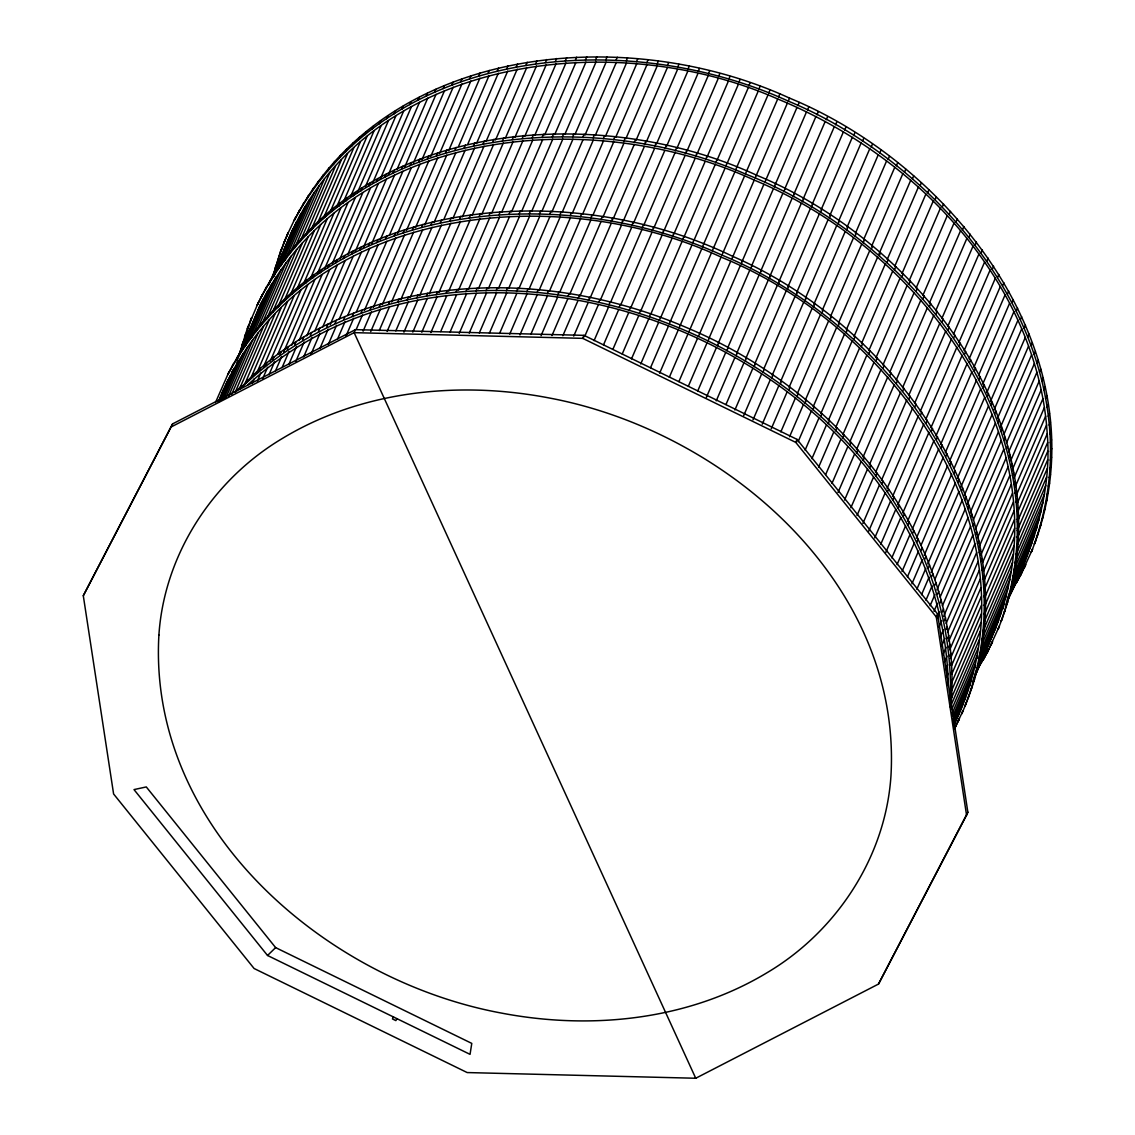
<?xml version="1.0" encoding="UTF-8"?>
<svg xmlns="http://www.w3.org/2000/svg" width="1135" height="1135" viewBox="0 0 1135 1135"><rect width="100%" height="100%" fill="white"/><g stroke="black" fill="none" stroke-linecap="round" stroke-linejoin="round"><path stroke-width="1.5" d="M948.264 685.639C942.376 363.441 485.879 167.086 248.026 384.651M951.697 696.933L950.406 699.94C959.855 365.399 479.211 156.602 239.797 389.163C289.326 332.768 364.051 302.364 437.457 291.78C522.994 279.99 611.212 294.689 690.08 329.107C836.793 391.575 964.636 538.444 951.031 705.559M953.655 725.676C1045.917 537.678 895.628 327.887 721.08 257.092C551.085 177.557 295.469 208.045 218.331 401.833M966.254 703.062L964.963 706.055C1038.255 519.546 890.436 324.638 721.959 255.105C558.278 180.011 320.481 200.867 227.88 374.465C320.524 194.695 567.316 175.996 732.898 256.453C900.424 329.207 1044.03 529.861 961.657 713.887L962.948 710.879L954.308 729.195L959.401 718.597L958.11 721.59M974.156 677.907L995.636 628.038C1068.432 442.763 921.592 249.161 754.236 180.096C589.519 104.108 347.622 127.446 259.688 306.195L236.137 360.887M1002.46 618.135L1001.169 621.129C1068.12 431.967 915.803 240.492 745.369 173.967C580.921 102.334 343.735 128.666 257.234 305.06C343.834 122.566 589.845 98.121 756.407 175.116C925.805 244.862 1074.462 442.182 998.119 629.06L999.41 626.066L987.464 652.185L975.476 672.785M1007.497 600.628C1033.134 549.056 1052.173 492.093 1047.236 433.769C1044.384 388.184 1030.722 343.635 1009.611 303.244C960.48 209.861 874.503 138.981 777.716 98.986C608.275 23.892 356.745 58.438 283.622 250.92M1035.617 541.14L1034.325 544.133C1100.156 358.887 954.251 170.009 788.272 101.114C624.605 26.02 386.808 46.875 294.206 220.474C384.751 44.194 625.257 22.572 789.563 98.121C958.961 167.866 1107.618 365.186 1031.289 552.064L1032.58 549.07L1020.635 575.19L1009.554 594.343M976.98 658.385L977.661 655.065M974.695 668.302L975.49 665.011M239.783 352.886L247.345 328.526L258.525 302.066M241.514 348.246L251.686 317.601L250.395 320.595M272.939 275.89L280.501 251.53L288.134 232.774L283.551 243.599M274.684 271.251L278.515 258.184M969.545 686.178L970.553 682.958M1002.702 609.183L1003.709 605.962M247.643 335.875L260.979 303.201M279.011 256.553L284.842 240.606M281.366 257.29L283.026 252.495L271.237 279.848M218.516 401.776L227.823 380.197M215.48 402.528L229.171 371.471M222.318 392.511L223.638 389.404M972.95 680.844L996.26 626.591M83.295 595.719L172.633 423.866L355.411 329.661L583.972 335.35L797.054 439.401L937.567 613.936L967.857 812.192L966.566 815.185L878.518 984.045L695.741 1078.25L467.18 1072.561L254.098 968.51L113.599 793.975L83.295 595.719L172.633 423.866M247.345 328.526L248.636 325.532M280.501 251.53L281.792 248.522M261.05 297.469L262.341 294.462M244.564 336.556L245.855 333.548M231.937 366.988L233.228 363.995M265.093 289.993L266.385 286.999M298.264 212.997L299.555 210.003M242.039 344.671L243.33 341.678M275.195 267.676L276.486 264.682M236.236 359.639L237.527 356.645M269.392 282.643L270.683 279.65M302.563 205.648L303.854 202.654M268.541 285.112L292.844 229.199M237.385 358.461L249.856 329.505M219.225 401.379L230.306 375.642M237.144 359.781L263.462 298.647M272.372 277.947L296.632 221.651M240.776 352.432L242.067 349.424M273.932 275.422L275.223 272.428M307.103 198.426L308.394 195.433M220.474 400.4L234.335 368.222M241.854 350.743L267.491 291.227M273.634 276.968L300.647 214.231M221.978 399.534L238.605 360.916M244.749 346.672L271.762 283.92M277.905 269.662L304.918 206.925M245.557 345.352L246.848 342.344M278.728 268.357L280.019 265.349M311.884 191.347L313.175 188.353M223.709 398.796L243.117 353.751M248.565 341.11L276.273 276.756M281.026 265.718L309.429 199.76M250.58 338.414L251.871 335.407M283.736 261.419L285.027 258.411M316.906 184.409L318.197 181.416M225.695 398.201L247.87 346.728M251.927 337.294L281.026 269.733M285.084 260.298L314.182 192.723M255.829 331.619L257.12 328.625M288.999 254.623L290.29 251.63M322.156 177.627L323.447 174.634M228.603 396.143L252.85 339.833M256.907 330.398L286.006 262.838M290.759 251.8L319.176 185.842M261.32 324.979L262.611 321.985M294.476 247.983L295.767 244.99M327.632 170.988L328.923 167.994M231.739 394.214L258.071 333.094M262.128 323.659L291.227 256.084M295.284 246.664L324.383 179.089M263.519 326.497L235.101 392.455L241.088 386.17M266.881 318.665L296.675 249.501M300.179 241.5L329.831 172.492M333.349 164.504L334.641 161.511M239.386 389.22L269.179 320.056M272.556 312.224L302.35 243.06M306.407 233.626L335.506 166.05M272.953 312.168L274.244 309.174M306.109 235.172L307.401 232.178M339.28 158.176L340.571 155.183M245.288 382.949L275.081 313.771M277.749 307.557L308.238 236.775M310.905 230.561L341.394 159.78M245.94 383.006L247.231 380.012M279.096 306.01L280.388 303.017M312.267 229.015L313.558 226.021M345.423 152.019L346.714 149.025M251.388 376.82L281.182 307.656M283.863 301.442L314.338 230.646M317.715 222.829L347.509 153.651M252.31 377.019L253.602 374.025M285.467 300.023L286.758 297.015M318.623 223.027L319.914 220.02M351.779 146.018L353.07 143.024M252.268 383.502L254.339 378.693M257.021 372.479L287.495 301.697M290.872 293.88L320.666 224.702M323.333 218.487L353.822 147.706M258.879 371.202L260.17 368.194M292.036 294.206L293.327 291.198M325.192 217.196L326.483 214.203M358.362 140.201L359.653 137.207M257.418 380.92L260.866 372.918M263.547 366.704L294.036 295.923M297.398 288.091L327.192 218.913M330.555 211.096L360.348 141.918M265.647 365.555L266.938 362.562M298.817 288.56L300.108 285.566M331.973 211.564L333.264 208.556M365.13 134.568L366.421 131.561M262.781 378.508L267.605 367.314M270.272 361.1L300.761 290.319M304.137 282.487L333.917 213.309M336.598 207.095L367.087 136.314M272.627 360.093L273.918 357.099M305.783 283.097L307.074 280.104M338.954 206.102L340.245 203.094M372.11 129.106L373.401 126.098M269.023 374.692L274.528 361.881M277.905 354.063L307.698 284.885M310.366 278.671L340.855 207.889M342.841 203.279L374.011 130.894M279.806 354.815L281.097 351.822M312.962 277.82L314.253 274.826M346.118 200.824L347.409 197.816M379.289 123.828L380.58 120.821M275.45 371.046L281.65 356.645M283.636 352.034L314.821 279.65M317.488 273.436L347.977 202.64M350.658 196.426L381.133 125.644M287.169 349.722L288.46 346.728M320.325 272.726L321.616 269.733M353.482 195.731L354.773 192.737M386.652 118.735L387.943 115.742M282.076 367.598L288.971 351.58M291.652 345.366L322.127 274.585M324.809 268.371L355.298 197.589M357.27 192.978L388.454 120.594M294.717 344.827L296.008 341.834M327.873 267.832L329.164 264.824M361.029 190.836L362.32 187.828M394.2 113.826L395.491 110.833M288.886 364.321L296.476 346.714M299.143 340.5L329.632 269.719M332.3 263.504L362.789 192.723M365.47 186.509L395.945 115.727M302.449 340.117L303.74 337.123M335.605 263.121L336.896 260.128M368.762 186.126L370.053 183.132M401.918 109.13L403.209 106.137M295.88 361.256L304.152 342.046M306.819 335.832L337.308 265.051M339.989 258.837L370.464 188.055M372.45 183.444L403.634 111.06M310.352 335.62L311.643 332.612M343.508 258.624L344.799 255.616M376.664 181.614L377.955 178.621M409.834 104.619L411.125 101.625M303.726 356.773L311.997 337.563M314.679 331.349L345.154 260.568M347.835 254.353L378.324 183.572M380.296 178.975L411.48 106.577M318.424 331.307L319.715 328.313M351.58 254.311L352.871 251.317M384.737 177.315L386.028 174.322M417.907 100.32L419.198 97.326M311.061 354.106L320.013 333.293M322.695 327.079L353.184 256.297M355.156 251.686L386.34 179.302M388.326 174.691L419.496 102.306M326.653 327.206L327.944 324.213M359.823 250.211L361.114 247.217M392.98 173.215L394.271 170.222M426.136 96.22L427.427 93.212M319.928 348.431L328.199 329.221M330.186 324.61L361.356 252.225M363.342 247.614L394.526 175.23M397.193 169.016L427.682 98.22M335.052 323.319L336.343 320.311M368.222 246.309L369.513 243.316M401.379 169.314L402.67 166.32M434.535 92.318L435.826 89.325M328.27 344.558L336.542 325.348M339.223 319.134L369.698 248.352M371.684 243.741L402.868 171.357M404.84 166.746L436.024 94.361M343.607 319.63L344.898 316.637M376.763 242.635L378.054 239.627M409.934 165.639L411.21 162.631M443.09 88.629L444.381 85.636M337.45 339.294L345.04 321.687M347.707 315.473L378.196 244.692M380.182 240.081L411.352 167.696M413.339 163.085L444.523 90.701M352.304 316.154L353.595 313.161M385.46 239.159L386.751 236.165M418.616 162.163L419.907 159.155M451.787 85.168L453.078 82.16M346.09 335.846L353.68 318.24M356.347 312.026L386.836 241.244M389.504 235.03L419.993 164.249M421.979 159.638L453.149 87.239M361.143 312.891L362.434 309.898M394.299 235.896L395.59 232.902M427.455 158.9L428.746 155.906M460.626 81.904L461.917 78.911M355.411 329.661L354.134 332.654L171.342 426.859M356.248 329.405L362.448 315.005M364.434 310.394L395.618 238.009M397.591 233.399L428.775 161M430.761 156.403L461.931 84.004M370.109 309.855L371.4 306.847M403.265 232.859L404.557 229.852M436.436 155.85L437.727 152.856M469.592 78.854L470.883 75.861M363.086 331.193L371.358 311.983M373.344 307.372L404.528 234.973M406.514 230.377L437.684 157.978M439.671 153.381L470.841 80.982M379.218 307.032L380.509 304.024M412.374 230.036L413.665 227.028M445.53 153.026L446.821 150.033M478.686 76.031L479.977 73.037M370.748 331.576L380.409 309.174M382.381 304.563L413.566 232.178M415.552 227.567L446.722 155.183M448.708 150.572L479.878 78.173M388.44 304.421L389.731 301.428M421.596 227.426L422.887 224.432M454.752 150.43L456.043 147.436M487.922 73.434L489.213 70.441M379.232 330.597L389.56 306.592M391.547 301.981L422.731 229.582M424.703 224.985L455.887 152.587M458.568 146.372L489.043 75.591M397.775 302.038L399.066 299.044M430.931 225.042L432.222 222.049M464.101 148.047L465.393 145.053M497.258 71.051L498.549 68.057M387.12 331.434L398.839 304.223M400.825 299.612L432.009 227.227M433.981 222.616L465.166 150.231M467.833 144.017L498.322 73.222M407.224 299.881L408.515 296.888M440.38 222.886L441.671 219.892M473.55 145.89L474.841 142.897M506.707 68.895L507.998 65.901M395.817 330.895L408.231 302.08M410.217 297.469L441.387 225.085M444.069 218.871L474.543 148.089M476.53 143.478L507.714 71.079M416.772 297.952L418.063 294.958M449.942 220.956L451.233 217.963M483.099 143.961L484.39 140.967M516.255 66.965L517.546 63.957M403.932 332.172L417.723 300.165M419.695 295.554L450.879 223.155M452.865 218.558L484.035 146.16M486.021 141.563L517.205 69.164M426.419 296.249L427.711 293.256M459.59 219.254L460.881 216.26M492.746 142.258L494.037 139.25M525.902 65.248L527.193 62.255M412.828 332.087L427.299 298.462M429.285 293.866L460.469 221.467M462.442 216.856L493.626 144.471M495.612 139.86L526.782 67.476M436.166 294.774L437.457 291.78M469.322 217.778L470.614 214.77M502.493 140.783L503.77 137.775M535.649 63.773L536.94 60.779M421.809 332.214L436.975 297.001M438.961 292.39L470.131 220.006M472.117 215.395L503.302 142.996M505.288 138.399L536.458 66M445.984 293.525L447.275 290.532M479.154 216.53L480.445 213.522M512.311 139.534L513.602 136.526M545.467 62.524L546.758 59.531M430.874 332.569L446.736 295.753M448.722 291.156L479.892 218.757M481.878 214.16L513.048 141.761M515.035 137.151L546.219 64.766M455.887 292.504L457.178 289.51M489.043 215.508L490.334 212.515M522.213 138.513L523.505 135.505M555.37 61.517L556.661 58.509M440.706 331.562L456.568 294.745M458.554 290.134L489.724 217.75M491.71 213.139L522.894 140.754M524.867 136.143L556.051 63.759M465.861 291.709L467.152 288.716M499.017 214.714L500.308 211.72M532.173 137.718L533.464 134.724M565.344 60.722L566.635 57.729M449.928 332.385L466.471 293.965M468.457 289.354L499.627 216.969M501.613 212.358L532.797 139.974M534.769 135.363L565.954 62.964M475.891 291.156L477.182 288.162M509.048 214.16L510.339 211.167M542.204 137.165L543.495 134.171M575.374 60.169L576.665 57.176M459.207 333.435L476.43 293.412M478.417 288.801L509.601 216.416M511.587 211.805L542.757 139.421M544.743 134.81L575.913 62.411M485.979 290.83L487.27 287.836M519.135 213.834L520.426 210.84M552.305 136.838L553.596 133.845M585.461 59.843L586.752 56.849M469.223 333.108L486.461 293.085M488.447 288.474L519.617 216.09M521.603 211.479L552.773 139.094M554.76 134.483L585.944 62.099M496.123 290.744L497.414 287.737M529.279 213.749L530.57 210.741M562.435 136.739L563.726 133.746M595.591 59.744L596.882 56.75M479.296 333.009L496.534 293M498.506 288.389L529.69 215.99M531.677 211.394L562.846 138.995M564.833 134.398L596.017 61.999M506.295 290.872L507.586 287.879M539.451 213.877L540.742 210.883M572.622 136.881L573.913 133.887M605.778 59.885L607.069 56.892M489.412 333.151L506.636 293.128M508.622 288.531L539.806 216.132M541.792 211.521L572.962 139.137M574.948 134.526L606.118 62.141M516.51 291.241L517.801 288.247M549.68 214.245L550.957 211.252M582.837 137.25L584.128 134.256M615.993 60.254L617.284 57.261M499.556 333.52L516.794 293.497M518.766 288.886L549.95 216.501M551.936 211.89L583.106 139.506M585.092 134.895L616.277 62.51M526.753 291.851L528.045 288.843M559.924 214.855L561.215 211.848M593.08 137.846L594.371 134.852M626.236 60.85L627.527 57.857M509.728 334.116L526.966 294.093M528.953 289.482L560.122 217.097M562.109 212.486L593.293 140.102M595.265 135.491L626.449 63.106M537.025 292.674L538.316 289.68M570.181 215.678L571.472 212.685M603.338 138.683L604.629 135.689M636.508 61.687L637.799 58.694M519.929 334.939L537.167 294.916M539.139 290.319L570.323 217.92M572.31 213.323L603.48 140.924M605.466 136.314L636.65 63.929M547.297 293.738L548.588 290.744M580.467 216.742L581.758 213.749M613.624 139.747L614.915 136.753M646.78 62.751L648.071 59.758M530.825 334.399L547.368 295.98M549.354 291.369L580.538 218.984M582.525 214.373L613.694 141.974M615.681 137.378L646.851 64.979M557.597 295.029L558.888 292.036M590.753 218.034L592.044 215.04M623.909 141.038L625.201 138.044M657.066 64.042L658.357 61.049M541.054 335.676L557.597 297.257M559.583 292.646L590.753 220.261M592.74 215.65L623.909 143.265M625.896 138.654L657.08 66.27M567.883 296.547L569.174 293.554M601.039 219.552L602.33 216.558M634.195 142.556L635.486 139.562M667.366 65.56L668.643 62.567M551.951 335.591L567.812 298.775M569.798 294.164L600.968 221.765M602.955 217.168L634.139 144.769M636.111 140.172L667.295 67.774M578.155 298.306L579.446 295.299M611.325 221.311L612.616 218.303M644.481 144.301L645.772 141.307M677.638 67.305L678.929 64.312M562.861 335.719L578.027 300.505M580.013 295.894L611.183 223.51M613.17 218.899L644.34 146.514M646.326 141.903L677.51 69.519M588.427 300.278L589.718 297.285M621.583 223.283L622.874 220.275M654.753 146.287L656.03 143.28M687.909 69.278L689.2 66.284M573.742 336.088L588.228 302.463M590.2 297.867L621.384 225.468M623.37 220.857L654.54 148.472M656.527 143.861L687.697 71.477M695.741 1078.25L354.134 332.654L582.681 338.343L583.972 335.35M598.67 302.477L599.961 299.484M631.826 225.482L633.117 222.488M664.996 148.486L666.288 145.479M698.153 71.491L699.444 68.483M584.61 336.669L598.4 304.648M600.387 300.051L631.557 227.653M633.543 223.056L664.727 150.657M666.699 146.046L697.883 73.662M608.885 304.904L610.176 301.91M642.055 227.908L643.346 224.9M675.212 150.898L676.503 147.905M708.368 73.903L709.659 70.909M594.073 340.67L608.544 307.06M610.531 302.449L641.715 230.064M643.687 225.454L674.871 153.069M676.857 148.458L708.027 76.073M619.072 307.542L620.363 304.549M652.228 230.547L653.519 227.553M685.398 153.551L686.689 150.558M718.554 76.556L719.845 73.562M603.494 344.898L618.66 309.685M620.646 305.088L651.831 232.689M653.803 228.078L684.987 155.694M686.973 151.083L718.143 78.698M629.216 310.408L630.507 307.415M662.372 233.413L663.663 230.419M695.528 156.417L696.819 153.424M728.698 79.422L729.989 76.428M612.886 349.353L628.733 312.536M630.72 307.925L661.904 235.541M663.876 230.93L695.06 158.545M697.046 153.934L728.216 81.536M639.303 313.501L640.594 310.493M672.473 236.491L673.75 233.498M705.63 159.496L706.921 156.502M738.786 82.5L740.077 79.507M622.221 354.021L638.764 315.601M640.75 310.99L671.92 238.605M673.906 233.994L705.09 161.596M707.062 156.999L738.247 84.6M649.348 316.793L650.639 313.799M682.504 239.797L683.795 236.804M715.66 162.802L716.951 159.808M748.83 85.806L750.121 82.812M631.5 358.887L648.738 318.878M650.724 314.267L681.894 241.883M683.88 237.272L715.05 164.887M717.036 160.276L748.22 87.877M659.322 320.311L660.613 317.318M692.478 243.316L693.769 240.308M725.634 166.32L726.925 163.312M758.804 89.31L760.095 86.317M640.722 363.98L658.64 322.368M660.627 317.757L691.797 245.373M693.783 240.762L724.967 168.377M726.939 163.766L758.123 91.368M650.554 367.683L668.472 326.071M669.224 324.028L701.643 249.076M702.381 247.033L734.799 172.066M735.537 170.037L767.955 95.07M768.707 93.042L769.998 90.048M659.634 373.188L678.248 329.973M679.056 327.972L711.404 252.977M712.212 250.977L744.56 175.982M745.369 173.967L777.716 98.986M778.525 96.972L779.816 93.978M669.309 377.302L687.923 334.087M689.91 329.476L721.08 257.092M723.066 252.481L754.236 180.096M756.222 175.485L787.406 103.101M688.789 332.115L690.08 329.107M721.959 255.105L723.25 252.112M755.115 178.11L756.407 175.116M788.272 101.114L789.563 98.121M678.9 381.615L697.514 338.4M698.451 336.457L730.67 261.405M731.607 259.461L763.841 184.409M764.777 182.465L796.997 107.414M797.933 105.456L799.224 102.462M688.392 386.141L707.006 342.912M708.992 338.315L740.176 265.916M742.148 261.32L773.332 188.921M775.318 184.31L806.488 111.925M708.013 340.997L709.304 338.003M741.169 264.001L742.46 261.007M774.325 187.005L775.616 184.012M807.496 110.01L808.787 107.002M697.784 390.851L716.398 347.622M718.384 343.025L749.568 270.627M751.54 266.03L782.724 193.631M784.711 189.02L815.881 116.635M717.462 345.735L718.753 342.742M750.632 268.74L751.923 265.746M783.788 191.744L785.079 188.75M816.945 114.748L818.236 111.755M706.381 397.349L725.691 352.531M727.677 347.92L758.847 275.535M760.833 270.925L792.003 198.54M793.989 193.929L825.173 121.53M726.811 350.672L728.103 347.679M759.968 273.677L761.259 270.683M793.138 196.681L794.429 193.688M826.294 119.686L827.585 116.692M716.242 400.839L734.856 357.624M736.842 353.013L768.012 280.629M769.998 276.018L801.182 203.619M803.154 199.022L834.339 126.623M736.047 355.794L737.339 352.801M769.204 278.799L770.495 275.805M802.36 201.803L803.651 198.809M835.53 124.807L836.821 121.814M725.974 404.514L743.907 362.902M745.894 358.291L777.064 285.906M779.05 281.296L810.22 208.897M812.206 204.3L843.39 131.901M745.156 361.114L746.447 358.121M778.312 284.119L779.603 281.125M811.468 207.123L812.759 204.116M844.639 130.128L845.93 127.12M734.898 409.976L752.831 368.364M754.803 363.753L785.987 291.355M787.974 286.758L819.144 214.359M821.13 209.762L852.3 137.363M754.137 366.605L755.428 363.611M787.293 289.609L788.584 286.616M820.449 212.614L821.74 209.62M853.619 135.618L854.91 132.625M743.695 415.623L761.613 373.997M763.6 369.386L794.77 297.001M796.756 292.39L827.94 220.006M829.912 215.395L861.096 143.01M762.975 372.28L764.266 369.286M796.146 295.284L797.437 292.291M829.302 218.289L830.593 215.295M862.458 141.293L863.749 138.3M753.03 419.822L770.268 379.814M772.24 375.203L803.424 302.818M805.41 298.207L836.58 225.822M838.566 221.211L869.736 148.813M771.686 378.139L772.978 375.146M804.843 301.144L806.134 298.15M838.013 224.148L839.304 221.141M871.169 147.153L872.46 144.145M762.223 424.206L778.766 385.801M780.752 381.19L811.922 308.791M813.908 304.194L845.078 231.795M847.065 227.199L878.249 154.8M780.242 384.169L781.533 381.161M813.412 307.159L814.703 304.166M846.568 230.164L847.859 227.17M879.724 153.168L881.015 150.175M771.261 428.76L787.108 391.944M789.095 387.333L820.279 314.948M822.265 310.337L853.435 237.953M855.421 233.342L886.591 160.957M788.655 390.355L789.946 387.361M821.811 313.359L823.102 310.366M854.967 236.364L856.258 233.356M888.137 159.368L889.429 156.36M780.837 431.867L795.309 398.257M797.295 393.646L828.465 321.262M830.451 316.651L861.635 244.266M863.607 239.655L894.791 167.271M796.898 396.711L798.189 393.717M830.068 319.715L831.359 316.722M863.224 242.72L864.515 239.712M896.38 165.724L897.672 162.716M789.549 436.748L803.339 404.727M805.325 400.116L836.495 327.731M838.481 323.12L869.665 250.736M871.637 246.125L902.822 173.74M804.985 403.223L806.276 400.229M838.141 326.227L839.432 323.234M871.311 249.232L872.602 246.238M904.467 172.236L905.758 169.228M966.566 815.185L936.276 616.929L795.763 442.395L797.054 439.401M798.104 441.77L811.199 411.352M813.185 406.741L844.369 334.357M846.341 329.746L877.525 257.361M878.816 254.368L910.681 180.366M812.901 409.891L814.192 406.897M846.057 332.895L847.348 329.902M879.228 255.9L880.519 252.906M912.384 178.904L913.675 175.897M805.098 450.141L818.888 418.12M820.875 413.523L852.059 341.124M854.031 336.527L885.215 264.129M887.201 259.532L918.371 187.133M820.648 416.715L821.939 413.722M853.804 339.72L855.095 336.712M886.96 262.71L888.251 259.716M920.13 185.714L921.421 182.721M811.922 458.653L826.408 425.043M828.38 420.432L859.564 348.048M861.55 343.437L892.72 271.052M894.706 266.441L925.89 194.057M828.209 423.681L829.501 420.674M861.366 346.686L862.657 343.678M894.522 269.676L895.813 266.682M927.692 192.68L928.983 189.687M818.562 467.322L833.728 432.094M835.715 427.498L866.885 355.099M868.871 350.502L900.055 278.103M902.027 273.507L933.211 201.108M835.587 430.775L836.878 427.781M868.743 353.779L870.034 350.786M901.899 276.784L903.19 273.79M935.056 199.788L936.347 196.795M825.698 474.515L840.865 439.288M842.851 434.691L874.021 362.292M876.007 357.695L907.191 285.296M909.178 280.7L940.347 208.301M842.766 438.025L844.057 435.031M875.922 361.029L877.213 358.022M909.092 284.02L910.383 281.026M942.249 207.024L943.54 204.03M831.955 483.439L847.817 446.623M849.789 442.012L880.973 369.613M882.959 365.016L914.129 292.617M916.115 288.02L947.285 215.622M849.76 445.388L851.051 442.395M882.917 368.393L884.208 365.399M916.073 291.397L917.364 288.404M949.243 214.401L950.534 211.408M838.013 492.476L854.556 454.057M856.542 449.46L887.712 377.061M889.698 372.464L920.882 300.066M922.854 295.469L954.038 223.07M856.542 452.893L857.833 449.9M889.712 375.898L891.003 372.89M922.869 298.888L924.16 295.894M956.025 221.893L957.316 218.899M844.553 500.053L861.096 461.633M863.082 457.022L894.252 384.637M896.239 380.026L927.423 307.642M929.409 303.031L960.579 230.632M863.139 460.512L864.416 457.504M896.295 383.516L897.586 380.509M929.452 306.507L930.743 303.513M962.608 229.511L963.899 226.518M850.881 507.728L867.438 469.308M869.41 464.712L900.594 392.313M902.58 387.702L933.75 315.317M935.737 310.706L966.906 238.322M869.509 468.244L870.8 465.237M902.665 391.249L903.957 388.241M935.836 314.239L937.127 311.245M968.992 237.243L970.283 234.25M857.01 515.517L873.553 477.097M875.539 472.5L906.709 400.102M908.695 395.505L939.879 323.106M941.851 318.495L973.036 246.111M875.667 476.09L876.958 473.082M908.837 399.08L910.128 396.087M941.993 322.085L943.284 319.091M975.149 245.089L976.44 242.095M862.912 523.419L879.455 485M881.441 480.389L912.625 408.004M914.597 403.393L945.781 331.009M947.768 326.398L978.938 253.999M881.611 484.035L882.902 481.041M914.782 407.039L916.073 404.032M947.938 330.03L949.229 327.036M981.094 253.034L982.385 250.041M868.601 531.407L885.144 492.987M887.13 488.39L918.3 415.992M920.286 411.381L951.47 338.996M953.443 334.385L984.627 262.001M887.343 492.079L888.634 489.086M920.499 415.084L921.79 412.09M953.655 338.088L954.946 335.08M986.826 261.093L988.117 258.085M874.744 537.891L890.606 501.074M892.592 496.477L923.762 424.079M925.749 419.468L956.933 347.083M958.905 342.472L990.089 270.087M892.834 500.223L894.125 497.215M926.004 423.227L927.295 420.22M959.16 346.218L960.451 343.224M992.316 269.222L993.607 266.228M880.675 544.459L895.841 509.246M897.828 504.649L928.997 432.251M930.984 427.654L962.154 355.255M964.14 350.644L995.324 278.259M898.111 508.452L899.402 505.444M931.267 431.456L932.559 428.448M964.424 354.446L965.715 351.453M997.594 277.451L998.871 274.457M885.669 552.717L900.835 517.503M902.822 512.906L934.006 440.508M935.978 435.897L967.162 363.512M969.148 358.901L1000.318 286.517M903.148 516.765L904.425 513.758M936.304 439.756L937.595 436.762M969.46 362.76L970.751 359.767M1002.616 285.765L1003.908 282.771M891.812 557.852L905.602 525.831M907.589 521.235L938.773 448.836M940.745 444.239L971.929 371.84M973.915 367.243L1005.085 294.845M907.943 525.15L909.234 522.157M941.099 448.155L942.39 445.147M974.256 371.159L975.547 368.151M1007.426 294.149L1008.717 291.156M897.033 564.648L910.128 534.245M912.114 529.634L943.298 457.249M945.285 452.638L976.455 380.239M978.441 375.642L1009.611 303.244M912.497 533.606L913.788 530.612M945.654 456.61L946.945 453.617M978.824 379.615L980.115 376.621M1011.98 302.619L1013.271 299.612M902.013 571.515L914.427 542.714M916.399 538.103L947.583 465.705M949.569 461.108L980.739 388.709M982.726 384.112L1013.895 311.714M916.81 542.133L918.101 539.139M949.967 465.137L951.258 462.129M983.137 388.142L984.428 385.134M1016.293 311.132L1017.584 308.138M907.433 576.85L918.456 551.241M921.138 545.027L951.627 474.231M954.294 468.017L984.783 397.236M986.769 392.639L1017.939 320.24M920.882 550.716L922.173 547.723M954.038 473.721L955.329 470.727M987.209 396.725L988.5 393.717M1020.365 319.715L1021.656 316.722M911.916 583.83L922.258 559.81M924.245 555.214L955.415 482.815M957.401 478.218L988.585 405.819M990.557 401.208L1021.741 328.824M924.699 559.356L925.99 556.349M957.869 482.361L959.16 479.353M991.025 405.351L992.316 402.358M1024.181 328.356L1025.472 325.362M916.839 589.249L925.805 568.436M927.792 563.84L958.961 491.441M960.948 486.844L992.118 414.445M994.104 409.849L1025.288 337.45M928.274 568.039L929.565 565.046M961.43 491.044L962.721 488.036M994.6 414.048L995.877 411.04M1027.757 337.038L1029.048 334.045M921.521 594.712L929.097 577.105M931.083 572.508L962.253 500.109M964.239 495.513L995.423 423.114M997.395 418.517L1028.58 346.118M931.594 576.764L932.885 573.771M964.75 499.769L966.041 496.775M997.906 422.773L999.197 419.766M1031.077 345.778L1032.353 342.77M925.933 600.216L932.133 585.816M934.814 579.602L965.303 508.82M967.275 504.21L998.459 431.825M1000.446 427.214L1031.616 354.815M934.644 585.532L935.935 582.525M967.814 508.523L969.106 505.529M1000.971 431.527L1002.262 428.533M1034.127 354.531L1035.418 351.538M930.09 605.749L934.914 594.541M936.9 589.945L968.084 517.546M970.07 512.949L1001.24 440.55M1003.922 434.336L1034.396 363.555M937.453 594.314L938.744 591.321M970.609 517.319L971.9 514.325M1003.766 440.323L1005.057 437.33M1036.936 363.328L1038.227 360.334M933.992 611.311L937.439 603.309M940.12 597.095L970.609 526.314M973.277 520.1L1003.766 449.304M1006.447 443.09L1036.922 372.308M939.993 603.139L941.284 600.131M973.149 526.129L974.44 523.136M1006.305 449.134L1007.596 446.14M1039.476 372.138L1040.767 369.145M936.276 616.929L937.567 613.936M936.957 618.476L939.709 612.077M942.39 605.863L972.865 535.082M975.547 528.867L1006.036 458.086M1008.703 451.872L1039.192 381.09M942.277 611.964L943.554 608.97M975.433 534.968L976.724 531.974M1008.589 457.973L1009.88 454.979M1041.746 380.977L1043.037 377.983M938.957 627.272L941.709 620.859M943.696 616.262L974.866 543.864M977.547 537.649L1008.036 466.868M1010.703 460.654L1041.192 389.873M944.292 620.817L945.583 617.809M977.448 543.821L978.739 540.813M1010.604 466.811L1011.895 463.818M1043.76 389.816L1045.051 386.822M940.007 637.657L943.455 629.655M946.122 623.441L976.611 552.66M978.597 548.049L1009.767 475.664M1011.753 471.053L1042.937 398.669M946.037 629.655L947.328 626.662M979.193 552.66L980.484 549.666M1012.363 475.664L1013.654 472.671M1045.519 398.669L1046.811 395.675M941.482 646.453L944.93 638.452M947.597 632.238L978.086 561.456M980.768 555.242L1011.242 484.446M1013.924 478.232L1044.413 407.451M947.526 638.508L948.817 635.515M980.683 561.513L981.974 558.519M1013.839 484.517L1015.13 481.524M1047.009 407.522L1048.3 404.528M942.688 655.235L946.136 647.234M948.817 641.02L979.292 570.238M982.669 562.407L1012.463 493.243M1015.13 487.028L1045.619 416.233M948.746 647.361L950.038 644.354M981.903 570.352L983.194 567.358M1015.059 493.356L1016.35 490.363M1048.215 416.361L1049.506 413.367M944.32 662.4L947.072 656.002M949.754 649.788L980.243 579.006M983.605 571.189L1013.399 502.01M1016.08 495.796L1046.555 425.015M949.697 656.186L950.988 653.192M982.853 579.191L984.144 576.197M1016.009 502.195L1017.3 499.187M1049.166 425.199L1050.457 422.192M945.682 669.551L947.753 664.755M950.435 658.541L980.924 587.76M983.591 581.546L1014.08 510.764M1017.442 502.933L1047.236 433.769M950.378 664.996L951.669 662.003M983.534 588.001L984.825 585.007M1016.69 511.005L1017.981 507.998M1049.861 434.01L1051.138 431.002M946.789 676.687L948.165 673.481M951.541 665.663L981.321 596.485M984.698 588.668L1014.491 519.49M1017.854 511.672L1047.648 442.494M950.789 673.779L952.081 670.785M983.946 596.783L985.237 593.789M1017.102 519.787L1018.393 516.794M1050.272 442.792L1051.563 439.798M946.931 685.384L948.307 682.178M951.683 674.36L981.477 605.182M984.839 597.365L1014.633 528.186M1017.3 521.972L1047.789 451.191M950.931 682.546L952.222 679.539M984.088 605.537L985.379 602.543M1017.244 528.541L1018.535 525.548M1050.414 451.546L1051.705 448.552M951.556 683.015L981.349 613.851M984.712 606.019L1014.506 536.841M1017.187 530.627L1047.662 459.845M950.804 691.258L952.095 688.264M983.96 614.262L985.251 611.268M1017.13 537.266L1018.421 534.273M1050.286 460.271L1051.578 457.263M951.854 690.023L980.952 622.462M984.329 614.645L1014.108 545.467M1017.485 537.649L1047.279 468.471M983.563 622.931L984.854 619.937M1016.733 545.935L1018.024 542.941M1049.889 468.939L1051.18 465.946M950.506 700.21L980.299 631.032M984.357 621.597L1013.456 554.036M1017.513 544.601L1046.612 477.041M950.265 707.119L979.363 639.544M983.435 630.124L1012.533 562.549M1016.591 553.114L1045.69 485.553M982.91 631.571L984.201 628.563M1016.066 554.561L1017.357 551.567M1049.222 477.565L1050.513 474.572M951.854 709.134L978.171 648M982.243 638.579L1011.342 571.004M1015.399 561.57L1044.498 494.009M981.974 640.14L983.265 637.146M1015.13 563.144L1016.421 560.137M1048.3 486.149L1049.591 483.141M951.783 714.312L976.724 656.399M981.477 645.361L1009.88 579.403M1013.938 569.969L1043.037 502.394M980.768 648.652L982.059 645.659M1013.938 571.657L1015.229 568.649M1047.094 494.661L1048.385 491.654M952.818 716.185L974.993 664.713M979.746 653.675L1008.15 587.717M1012.917 576.679L1041.32 510.722M979.306 657.094L980.597 654.101M1012.463 580.098L1013.754 577.105M1045.633 503.103L1046.924 500.109M952.918 719.604L973.007 672.956M979.15 658.697L1006.178 595.96M1011.625 583.305L1039.334 518.965M953.443 721.335L970.765 681.113M977.575 665.465L1003.922 604.118M1010.732 588.469L1037.078 527.122M1043.888 511.474L1045.179 508.48M953.712 722.967L968.254 689.186M976.469 670.09L1001.411 612.176M1008.249 596.315L1034.581 535.181M975.348 673.537L977.419 668.699M978.81 665.493L985.052 651.008L983.435 653.973M1007.128 599.748L1009.199 594.924M1010.59 591.704L1018.208 574.012M953.712 724.499L965.488 697.16M974.397 676.46L998.658 620.164M1008.263 597.861L1031.814 543.154M1041.887 519.773L1043.178 516.78M954.152 724.343L962.466 705.034M1005.922 604.118L1028.792 551.042M973.305 681.979L974.596 678.985M1006.475 604.983L1007.767 601.99M1039.632 527.988L1040.923 524.994M983.421 659.662L988.755 649.192L987.464 652.185M1016.577 582.666L1025.728 564.606L1024.437 567.599M970.794 690.108L972.085 687.101M1003.95 613.099L1005.241 610.105M1037.106 536.103L1038.397 533.11M1020.635 575.19L1021.911 572.196M967.999 698.138L969.29 695.131M991.266 644.595L992.558 641.601L989.521 647.674M878.518 984.045L967.857 812.192M286.843 235.768L295.497 217.466M1025.515 558.803L1018.96 572.508M992.359 635.799L985.804 649.504M959.188 712.808L954.152 723.477M393.476 1016.96L392.44 1018.932L395.874 1020.606L396.895 1018.634M231.597 372.649L233.2 369.684M953.982 729.181L955.599 726.187M236.477 363.767L238.18 360.845M1017.003 581.134L1010.845 591.349M981.264 662.542L984.712 656.668M977.675 668.345L980.413 664.018M267.534 955.471L275.635 947.611L471.777 1043.391L470.046 1054.358L267.534 955.471L134.001 789.591L146.287 786.938L275.635 947.611M582.681 338.343L795.763 442.395M158.9 635.047C147.791 827.429 324.184 980.158 501.259 1013.044C590.767 1030.211 688.009 1020.393 767.019 972.738C836.467 931.622 885.626 856.953 890.961 775.858C902.084 583.475 725.676 430.761 548.602 397.86C459.093 380.693 361.852 390.511 282.842 438.167C213.394 479.282 164.249 553.951 158.9 635.047"/></g></svg>
